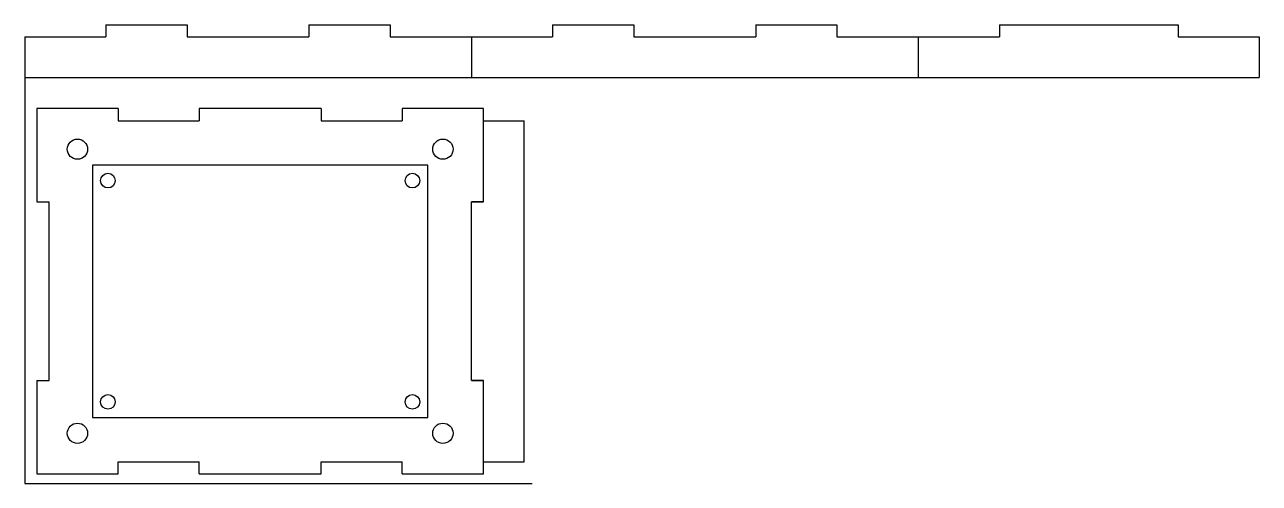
# Model space of a CAD drawing. Extents: x -6 to 298, y 24 to 137.
import ezdxf

# ---------------------------------------------------------------- set-up
doc = ezdxf.new("R2010")
doc.units = 0
doc.header["$MEASUREMENT"] = 0
doc.layers.get('0').update_dxf_attribs({"linetype": 'CONTINUOUS'})

msp = doc.modelspace()

# ---------------------------------------------------------------- linework, layer by layer
for p, q in [((14.14, 136.69), (14.14, 133.69)), ((14.14, 136.69), (34.14, 136.69)), ((34.14, 136.69), (34.14, 133.69)), ((64.14, 136.69), (64.14, 133.69)), ((64.14, 136.69), (84.14, 136.69)), ((84.14, 136.69), (84.14, 133.69)), ((124.14, 136.69), (144.14, 136.69)), ((124.14, 136.69), (124.14, 133.69)), ((144.14, 136.69), (144.14, 133.69)), ((174.14, 136.69), (174.14, 133.69)), ((174.14, 136.69), (194.14, 136.69)), ((194.14, 136.69), (194.14, 133.69)), ((234.14, 136.69), (234.14, 133.69)), ((234.14, 136.69), (278.14, 136.69)), ((278.14, 136.69), (278.14, 133.69)), ((-5.86, 133.69), (14.14, 133.69)), ((-5.86, 133.69), (-5.86, 123.69)), ((34.14, 133.69), (64.14, 133.69)), ((84.14, 133.69), (104.14, 133.69)), ((104.14, 133.69), (104.14, 123.69)), ((104.14, 133.69), (124.14, 133.69)), ((104.14, 133.69), (104.14, 123.69)), ((144.14, 133.69), (174.14, 133.69)), ((194.14, 133.69), (214.14, 133.69)), ((214.14, 133.69), (214.14, 123.69)), ((214.14, 133.69), (214.14, 123.69)), ((214.14, 133.69), (234.14, 133.69)), ((278.14, 133.69), (298.14, 133.69)), ((298.14, 133.69), (298.14, 123.69)), ((-5.86, 123.69), (104.14, 123.69)), ((-5.86, 123.69), (-5.86, 23.69)), ((104.14, 123.69), (214.14, 123.69)), ((214.14, 123.69), (298.14, 123.69)), ((-2.87, 116.02), (-2.87, 93.02)), ((17.13, 116.02), (-2.87, 116.02)), ((17.13, 116.02), (17.13, 113.02)), ((37.13, 116.02), (37.13, 113.02)), ((67.13, 116.02), (37.13, 116.02)), ((67.13, 116.02), (67.13, 113.02)), ((107.13, 116.02), (87.13, 116.02)), ((87.13, 116.02), (87.13, 113.02)), ((107.13, 93.02), (107.13, 116.02)), ((17.13, 113.02), (37.13, 113.02)), ((67.13, 113.02), (87.13, 113.02)), ((107.13, 113.02), (117.13, 113.02)), ((107.13, 93.02), (107.13, 113.02)), ((117.13, 29.02), (117.13, 113.02)), ((10.88, 102.12), (10.88, 39.92)), ((93.38, 102.12), (10.88, 102.12)), ((93.38, 39.92), (93.38, 102.12)), ((-2.87, 93.02), (0.13, 93.02)), ((0.13, 49.02), (0.13, 93.02)), ((104.13, 49.02), (104.13, 93.02)), ((104.13, 49.02), (104.13, 93.02)), ((104.13, 93.02), (107.13, 93.02)), ((107.13, 93.02), (104.13, 93.02)), ((-2.87, 49.02), (0.13, 49.02)), ((-2.87, 49.02), (-2.87, 26.02)), ((104.13, 49.02), (107.13, 49.02)), ((107.13, 49.02), (104.13, 49.02)), ((107.13, 26.02), (107.13, 49.02)), ((107.13, 29.02), (107.13, 49.02)), ((10.88, 39.92), (93.38, 39.92)), ((17.13, 26.02), (17.13, 29.02)), ((17.13, 29.02), (37.13, 29.02)), ((37.13, 26.02), (37.13, 29.02)), ((67.13, 26.02), (67.13, 29.02)), ((67.13, 29.02), (87.13, 29.02)), ((87.13, 26.02), (87.13, 29.02)), ((107.13, 29.02), (117.13, 29.02)), ((-2.87, 26.02), (17.13, 26.02)), ((37.13, 26.02), (67.13, 26.02)), ((87.13, 26.02), (107.13, 26.02)), ((-5.86, 23.69), (119.14, 23.69))]:
    msp.add_line(p, q)
for centre, radius in [((7.13, 106.02), 2.5), ((97.13, 106.02), 2.5), ((14.63, 98.27), 1.8), ((89.63, 98.27), 1.8), ((14.63, 43.77), 1.8), ((89.63, 43.77), 1.8), ((7.13, 36.02), 2.5), ((97.13, 36.02), 2.5)]:
    msp.add_circle(centre, radius)

doc.saveas('drawing.dxf')
